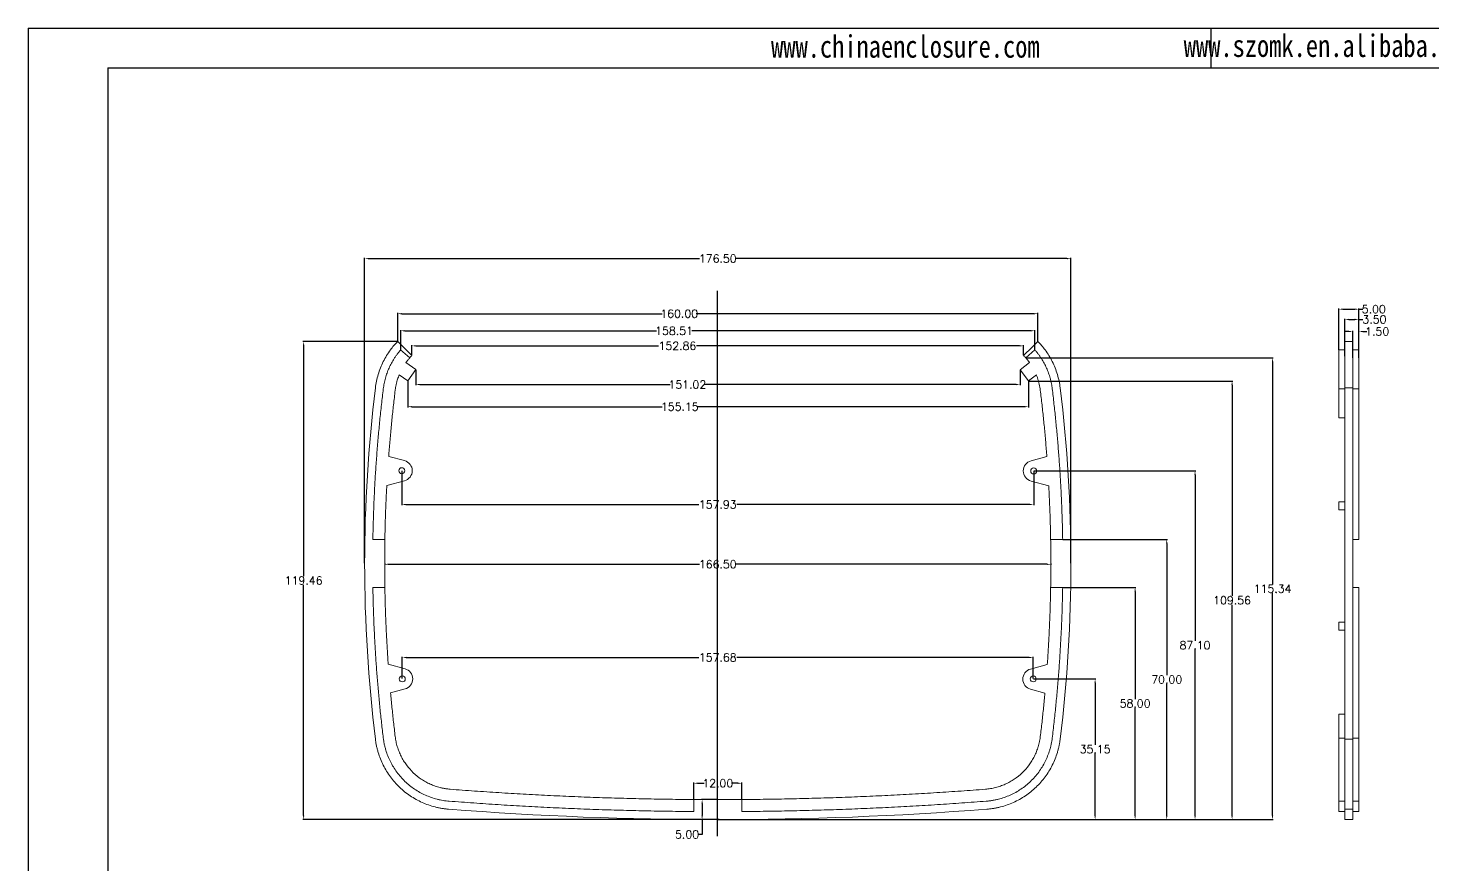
# Model space of a CAD drawing. Header units: inches. Extents: x 1813 to 4686, y 284 to 889.
# Drawn here: x 3725.3 to 4076.4, y 493.3 to 702.3 of the extents above; entities that cross this region are included whole.
import ezdxf

# ---------------------------------------------------------------- set-up
doc = ezdxf.new("R2010")
doc.units = ezdxf.units.IN
doc.header["$LTSCALE"] = 15
doc.linetypes.add('CENTERX2', pattern=[101.6, 63.5, -12.7, 12.7, -12.7])
doc.layers.add('文字', color=81, linetype='Continuous')
doc.styles.get("Standard").update_dxf_attribs({"font": 'txt', "bigfont": 'gbcbig.shx'})
doc.styles.add('宋体', font='', dxfattribs={"width": 0.8, "height": 3.5})
doc.styles.get('宋体').set_extended_font_data('SimSun')
doc.dimstyles.new('2.5', dxfattribs={"dimtxt": 2, "dimasz": 1, "dimexe": 0.18, "dimexo": 0.0625, "dimgap": 0.09, "dimtad": 0, "dimtih": 1, "dimtoh": 1, "dimzin": 0, "dimdsep": 46, "dimtxsty": 'Standard', "dimcen": 1, "dimadec": 0, "dimazin": 2, "dimtfac": 1, "dimtofl": 0, "dimtmove": 0, "dimatfit": 3, "dimfxl": 1, "dimtolj": 1, "dimtzin": 0, "dimarcsym": 0})

# ---------------------------------------------------------------- blocks, each defined once
blk = doc.blocks.new('*D332')
at = {"color": 0, "lineweight": -2}
for p, q in [((3809.41, 568.67), (3809.41, 644.92)), ((3810.41, 644.74), (3893.07, 644.74)), ((3984.91, 644.74), (3902.25, 644.74)), ((3985.91, 568.67), (3985.91, 644.92))]:
    blk.add_line(p, q, dxfattribs=at)
at = {"color": 0}
for points in [[(3810.41, 644.9), (3810.41, 644.57), (3809.41, 644.74)], [(3984.91, 644.9), (3984.91, 644.57), (3985.91, 644.74)]]:
    blk.add_solid(points, dxfattribs=at)
at = {"layer": 'Defpoints', "color": 0}
for p in [(3985.91, 644.74), (3809.41, 568.61), (3985.91, 568.61)]:
    blk.add_point(p, dxfattribs=at)
at = {"color": 0, "insert": (3897.66, 644.74), "char_height": 2, "attachment_point": 5}
blk.add_mtext('\\A1;176.50', dxfattribs=at)
blk = doc.blocks.new('*D333')
at = {"color": 0, "lineweight": -2}
for p, q in [((3822.19, 616.99), (3822.19, 613.1)), ((3973.2, 616.9), (3973.2, 613.1)), ((3823.19, 613.28), (3885.79, 613.28)), ((3972.2, 613.28), (3894.31, 613.28))]:
    blk.add_line(p, q, dxfattribs=at)
at = {"color": 0}
for points in [[(3823.19, 613.45), (3823.19, 613.12), (3822.19, 613.28)], [(3972.2, 613.45), (3972.2, 613.12), (3973.2, 613.28)]]:
    blk.add_solid(points, dxfattribs=at)
at = {"layer": 'Defpoints', "color": 0}
for p in [(3822.19, 617.05), (3973.2, 616.96), (3973.2, 613.28)]:
    blk.add_point(p, dxfattribs=at)
at = {"color": 0, "insert": (3890.05, 613.28), "char_height": 2, "attachment_point": 5}
blk.add_mtext('\\A1;151.02', dxfattribs=at)
blk = doc.blocks.new('*D334')
at = {"color": 0, "lineweight": -2}
for p, q in [((3821.23, 620.62), (3821.23, 623.13)), ((3822.23, 622.95), (3882.83, 622.95)), ((3973.09, 622.95), (3892.34, 622.95)), ((3974.09, 620.62), (3974.09, 623.13))]:
    blk.add_line(p, q, dxfattribs=at)
at = {"color": 0}
for points in [[(3822.23, 623.12), (3822.23, 622.78), (3821.23, 622.95)], [(3973.09, 623.12), (3973.09, 622.78), (3974.09, 622.95)]]:
    blk.add_solid(points, dxfattribs=at)
at = {"layer": 'Defpoints', "color": 0}
for p in [(3821.23, 622.95), (3821.23, 620.56), (3974.09, 620.56)]:
    blk.add_point(p, dxfattribs=at)
at = {"color": 0, "insert": (3887.58, 622.95), "char_height": 2, "attachment_point": 5}
blk.add_mtext('\\A1;152.86', dxfattribs=at)
blk = doc.blocks.new('*D335')
at = {"color": 0, "lineweight": -2}
for p, q in [((3818.41, 621.99), (3818.41, 626.9)), ((3819.41, 626.72), (3882.32, 626.72)), ((3975.91, 626.72), (3891.17, 626.72)), ((3976.91, 621.99), (3976.91, 626.9))]:
    blk.add_line(p, q, dxfattribs=at)
at = {"color": 0}
for points in [[(3819.41, 626.89), (3819.41, 626.55), (3818.41, 626.72)], [(3975.91, 626.89), (3975.91, 626.55), (3976.91, 626.72)]]:
    blk.add_solid(points, dxfattribs=at)
at = {"layer": 'Defpoints', "color": 0}
for p in [(3976.91, 626.72), (3818.41, 621.93), (3976.91, 621.93)]:
    blk.add_point(p, dxfattribs=at)
at = {"color": 0, "insert": (3886.74, 626.72), "char_height": 2, "attachment_point": 5}
blk.add_mtext('\\A1;158.51', dxfattribs=at)
blk = doc.blocks.new('*D336')
at = {"color": 0, "lineweight": -2}
for p, q in [((3817.66, 624.13), (3817.66, 631.16)), ((3818.66, 630.98), (3883.76, 630.98)), ((3976.66, 630.98), (3892.28, 630.98)), ((3977.66, 624.13), (3977.66, 631.16))]:
    blk.add_line(p, q, dxfattribs=at)
at = {"color": 0}
for points in [[(3818.66, 631.14), (3818.66, 630.81), (3817.66, 630.98)], [(3976.66, 631.14), (3976.66, 630.81), (3977.66, 630.98)]]:
    blk.add_solid(points, dxfattribs=at)
at = {"layer": 'Defpoints', "color": 0}
for p in [(3977.66, 630.98), (3817.66, 624.06), (3977.66, 624.06)]:
    blk.add_point(p, dxfattribs=at)
at = {"color": 0, "insert": (3888.02, 630.98), "char_height": 2, "attachment_point": 5}
blk.add_mtext('\\A1;160.00', dxfattribs=at)
blk = doc.blocks.new('*D337')
at = {"color": 0, "lineweight": -2}
for p, q in [((3820.17, 614.13), (3820.17, 607.57)), ((3975.32, 614.11), (3975.32, 607.57)), ((3821.17, 607.75), (3883.75, 607.75)), ((3974.32, 607.75), (3892.6, 607.75))]:
    blk.add_line(p, q, dxfattribs=at)
at = {"color": 0}
for points in [[(3821.17, 607.92), (3821.17, 607.59), (3820.17, 607.75)], [(3974.32, 607.92), (3974.32, 607.59), (3975.32, 607.75)]]:
    blk.add_solid(points, dxfattribs=at)
at = {"layer": 'Defpoints', "color": 0}
for p in [(3820.17, 614.19), (3975.32, 614.17), (3975.32, 607.75)]:
    blk.add_point(p, dxfattribs=at)
at = {"color": 0, "insert": (3888.17, 607.75), "char_height": 2, "attachment_point": 5}
blk.add_mtext('\\A1;155.15', dxfattribs=at)
blk = doc.blocks.new('*D338')
at = {"color": 0, "lineweight": -2}
for p, q in [((3818.69, 591.7), (3818.69, 583.14)), ((3976.63, 591.64), (3976.63, 583.14)), ((3819.69, 583.32), (3892.91, 583.32)), ((3975.63, 583.32), (3902.42, 583.32))]:
    blk.add_line(p, q, dxfattribs=at)
at = {"color": 0}
for points in [[(3819.69, 583.49), (3819.69, 583.16), (3818.69, 583.32)], [(3975.63, 583.49), (3975.63, 583.16), (3976.63, 583.32)]]:
    blk.add_solid(points, dxfattribs=at)
at = {"layer": 'Defpoints', "color": 0}
for p in [(3818.69, 591.76), (3976.63, 591.71), (3976.63, 583.32)]:
    blk.add_point(p, dxfattribs=at)
at = {"color": 0, "insert": (3897.66, 583.32), "char_height": 2, "attachment_point": 5}
blk.add_mtext('\\A1;157.93', dxfattribs=at)
blk = doc.blocks.new('*D339')
at = {"color": 0, "lineweight": -2}
for p, q in [((3814.41, 568.55), (3814.41, 568.21)), ((3815.41, 568.39), (3893.07, 568.39)), ((3979.91, 568.39), (3902.25, 568.39)), ((3980.91, 568.55), (3980.91, 568.21))]:
    blk.add_line(p, q, dxfattribs=at)
at = {"color": 0}
for points in [[(3815.41, 568.55), (3815.41, 568.22), (3814.41, 568.39)], [(3979.91, 568.55), (3979.91, 568.22), (3980.91, 568.39)]]:
    blk.add_solid(points, dxfattribs=at)
at = {"layer": 'Defpoints', "color": 0}
for p in [(3814.41, 568.61), (3980.91, 568.61), (3980.91, 568.39)]:
    blk.add_point(p, dxfattribs=at)
at = {"color": 0, "insert": (3897.66, 568.39), "char_height": 2, "attachment_point": 5}
blk.add_mtext('\\A1;166.50', dxfattribs=at)
blk = doc.blocks.new('*D340')
at = {"color": 0, "lineweight": -2}
for p, q in [((3891.66, 509.69), (3891.66, 513.87)), ((3892.66, 513.69), (3894.24, 513.69)), ((3902.66, 513.69), (3901.08, 513.69)), ((3903.66, 509.69), (3903.66, 513.87))]:
    blk.add_line(p, q, dxfattribs=at)
at = {"color": 0}
for points in [[(3892.66, 513.86), (3892.66, 513.53), (3891.66, 513.69)], [(3902.66, 513.86), (3902.66, 513.53), (3903.66, 513.69)]]:
    blk.add_solid(points, dxfattribs=at)
at = {"layer": 'Defpoints', "color": 0}
for p in [(3903.66, 513.69), (3891.66, 509.63), (3903.66, 509.63)]:
    blk.add_point(p, dxfattribs=at)
at = {"color": 0, "insert": (3897.66, 513.69), "char_height": 2, "attachment_point": 5}
blk.add_mtext('\\A1;12.00', dxfattribs=at)
blk = doc.blocks.new('*D341')
at = {"color": 0, "lineweight": -2}
for p, q in [((3818.82, 539.82), (3818.82, 545.3)), ((3819.82, 545.12), (3892.9, 545.12)), ((3975.5, 545.12), (3902.42, 545.12)), ((3976.5, 539.82), (3976.5, 545.3))]:
    blk.add_line(p, q, dxfattribs=at)
at = {"color": 0}
for points in [[(3819.82, 545.28), (3819.82, 544.95), (3818.82, 545.12)], [(3975.5, 545.28), (3975.5, 544.95), (3976.5, 545.12)]]:
    blk.add_solid(points, dxfattribs=at)
at = {"layer": 'Defpoints', "color": 0}
for p in [(3976.5, 545.12), (3818.82, 539.76), (3976.5, 539.76)]:
    blk.add_point(p, dxfattribs=at)
at = {"color": 0, "insert": (3897.66, 545.12), "char_height": 2, "attachment_point": 5}
blk.add_mtext('\\A1;157.68', dxfattribs=at)
blk = doc.blocks.new('*D342')
at = {"color": 0, "lineweight": -2}
for p, q in [((3897.6, 509.61), (3893.57, 509.61)), ((3893.75, 508.61), (3893.75, 505.61)), ((3897.6, 504.61), (3893.57, 504.61)), ((3893.75, 504.61), (3893.75, 500.91)), ((3893.75, 500.91), (3892.75, 500.91))]:
    blk.add_line(p, q, dxfattribs=at)
at = {"color": 0}
for points in [[(3893.58, 508.61), (3893.92, 508.61), (3893.75, 509.61)], [(3893.58, 505.61), (3893.92, 505.61), (3893.75, 504.61)]]:
    blk.add_solid(points, dxfattribs=at)
at = {"layer": 'Defpoints', "color": 0}
for p in [(3897.66, 509.61), (3893.75, 504.61), (3897.66, 504.61)]:
    blk.add_point(p, dxfattribs=at)
at = {"color": 0, "insert": (3889.99, 500.91), "char_height": 2, "attachment_point": 5}
blk.add_mtext('\\A1;5.00', dxfattribs=at)
blk = doc.blocks.new('*D343')
at = {"color": 0, "lineweight": -2}
for p, q in [((3976.56, 539.76), (3992.15, 539.76)), ((3991.97, 538.76), (3991.97, 523.27)), ((3991.97, 505.61), (3991.97, 521.09)), ((3897.72, 504.61), (3992.15, 504.61))]:
    blk.add_line(p, q, dxfattribs=at)
at = {"color": 0}
for points in [[(3991.8, 538.76), (3992.13, 538.76), (3991.97, 539.76)], [(3991.8, 505.61), (3992.13, 505.61), (3991.97, 504.61)]]:
    blk.add_solid(points, dxfattribs=at)
at = {"layer": 'Defpoints', "color": 0}
for p in [(3976.5, 539.76), (3991.97, 539.76), (3897.66, 504.61)]:
    blk.add_point(p, dxfattribs=at)
at = {"color": 0, "insert": (3991.97, 522.18), "char_height": 2, "attachment_point": 5}
blk.add_mtext('\\A1;35.15', dxfattribs=at)
blk = doc.blocks.new('*D344')
at = {"color": 0, "lineweight": -2}
for p, q in [((3983.92, 562.61), (4002.14, 562.61)), ((4001.96, 561.61), (4001.96, 534.7)), ((4001.96, 505.61), (4001.96, 532.52)), ((3897.79, 504.61), (4002.14, 504.61))]:
    blk.add_line(p, q, dxfattribs=at)
at = {"color": 0}
for points in [[(4001.79, 561.61), (4002.13, 561.61), (4001.96, 562.61)], [(4001.79, 505.61), (4002.13, 505.61), (4001.96, 504.61)]]:
    blk.add_solid(points, dxfattribs=at)
at = {"layer": 'Defpoints', "color": 0}
for p in [(3983.86, 562.61), (4001.96, 562.61), (3897.72, 504.61)]:
    blk.add_point(p, dxfattribs=at)
at = {"color": 0, "insert": (4001.96, 533.61), "char_height": 2, "attachment_point": 5}
blk.add_mtext('\\A1;58.00', dxfattribs=at)
blk = doc.blocks.new('*D345')
at = {"color": 0, "lineweight": -2}
for p, q in [((3983.92, 574.61), (4010.05, 574.61)), ((4009.87, 573.61), (4009.87, 540.7)), ((4009.87, 505.61), (4009.87, 538.52)), ((3897.85, 504.61), (4010.05, 504.61))]:
    blk.add_line(p, q, dxfattribs=at)
at = {"color": 0}
for points in [[(4009.7, 573.61), (4010.04, 573.61), (4009.87, 574.61)], [(4009.7, 505.61), (4010.04, 505.61), (4009.87, 504.61)]]:
    blk.add_solid(points, dxfattribs=at)
at = {"layer": 'Defpoints', "color": 0}
for p in [(3983.86, 574.61), (4009.87, 574.61), (3897.79, 504.61)]:
    blk.add_point(p, dxfattribs=at)
at = {"color": 0, "insert": (4009.87, 539.61), "char_height": 2, "attachment_point": 5}
blk.add_mtext('\\A1;70.00', dxfattribs=at)
blk = doc.blocks.new('*D346')
at = {"color": 0, "lineweight": -2}
for p, q in [((3976.69, 591.71), (4017.12, 591.71)), ((4016.94, 590.71), (4016.94, 549.25)), ((4016.94, 505.61), (4016.94, 547.07)), ((3897.91, 504.61), (4017.12, 504.61))]:
    blk.add_line(p, q, dxfattribs=at)
at = {"color": 0}
for points in [[(4016.78, 590.71), (4017.11, 590.71), (4016.94, 591.71)], [(4016.78, 505.61), (4017.11, 505.61), (4016.94, 504.61)]]:
    blk.add_solid(points, dxfattribs=at)
at = {"layer": 'Defpoints', "color": 0}
for p in [(3976.63, 591.71), (4016.94, 591.71), (3897.85, 504.61)]:
    blk.add_point(p, dxfattribs=at)
at = {"color": 0, "insert": (4016.94, 548.16), "char_height": 2, "attachment_point": 5}
blk.add_mtext('\\A1;87.10', dxfattribs=at)
blk = doc.blocks.new('*D347')
at = {"color": 0, "lineweight": -2}
for p, q in [((3975.38, 614.17), (4026.38, 614.17)), ((4026.2, 613.17), (4026.2, 560.48)), ((4026.2, 505.61), (4026.2, 558.3)), ((3897.97, 504.61), (4026.38, 504.61))]:
    blk.add_line(p, q, dxfattribs=at)
at = {"color": 0}
for points in [[(4026.03, 613.17), (4026.37, 613.17), (4026.2, 614.17)], [(4026.03, 505.61), (4026.37, 505.61), (4026.2, 504.61)]]:
    blk.add_solid(points, dxfattribs=at)
at = {"layer": 'Defpoints', "color": 0}
for p in [(3975.32, 614.17), (3897.91, 504.61), (4026.2, 504.61)]:
    blk.add_point(p, dxfattribs=at)
at = {"color": 0, "insert": (4026.2, 559.39), "char_height": 2, "attachment_point": 5}
blk.add_mtext('\\A1;109.56', dxfattribs=at)
blk = doc.blocks.new('*D348')
at = {"color": 0, "lineweight": -2}
for p, q in [((3974.72, 619.95), (4036.5, 619.95)), ((4036.32, 618.95), (4036.32, 563.37)), ((4036.32, 505.61), (4036.32, 561.19)), ((3898.04, 504.61), (4036.5, 504.61))]:
    blk.add_line(p, q, dxfattribs=at)
at = {"color": 0}
for points in [[(4036.15, 618.95), (4036.49, 618.95), (4036.32, 619.95)], [(4036.15, 505.61), (4036.49, 505.61), (4036.32, 504.61)]]:
    blk.add_solid(points, dxfattribs=at)
at = {"layer": 'Defpoints', "color": 0}
for p in [(3974.66, 619.95), (3897.97, 504.61), (4036.32, 504.61)]:
    blk.add_point(p, dxfattribs=at)
at = {"color": 0, "insert": (4036.32, 562.28), "char_height": 2, "attachment_point": 5}
blk.add_mtext('\\A1;115.34', dxfattribs=at)
blk = doc.blocks.new('*D349')
at = {"color": 0, "lineweight": -2}
for p, q in [((3817.6, 624.06), (3793.98, 624.06)), ((3794.16, 623.06), (3794.16, 565.43)), ((3794.16, 505.61), (3794.16, 563.25)), ((3897.97, 504.61), (3793.98, 504.61))]:
    blk.add_line(p, q, dxfattribs=at)
at = {"color": 0}
for points in [[(3793.99, 623.06), (3794.32, 623.06), (3794.16, 624.06)], [(3793.99, 505.61), (3794.32, 505.61), (3794.16, 504.61)]]:
    blk.add_solid(points, dxfattribs=at)
at = {"layer": 'Defpoints', "color": 0}
for p in [(3794.16, 624.06), (3817.66, 624.06), (3898.04, 504.61)]:
    blk.add_point(p, dxfattribs=at)
at = {"color": 0, "insert": (3794.16, 564.34), "char_height": 2, "attachment_point": 5}
blk.add_mtext('\\A1;119.46', dxfattribs=at)
blk = doc.blocks.new('*D350')
at = {"color": 0, "lineweight": -2}
for p, q in [((4052.87, 621.99), (4052.87, 632.29)), ((4053.87, 632.11), (4056.87, 632.11)), ((4057.87, 621.99), (4057.87, 632.29)), ((4057.87, 632.11), (4058.87, 632.11))]:
    blk.add_line(p, q, dxfattribs=at)
at = {"color": 0}
for points in [[(4053.87, 632.28), (4053.87, 631.94), (4052.87, 632.11)], [(4056.87, 632.28), (4056.87, 631.94), (4057.87, 632.11)]]:
    blk.add_solid(points, dxfattribs=at)
at = {"layer": 'Defpoints', "color": 0}
for p in [(4057.87, 632.11), (4052.87, 621.93), (4057.87, 621.93)]:
    blk.add_point(p, dxfattribs=at)
at = {"color": 0, "insert": (4061.62, 632.11), "char_height": 2, "attachment_point": 5}
blk.add_mtext('\\A1;5.00', dxfattribs=at)
blk = doc.blocks.new('*D351')
at = {"color": 0, "lineweight": -2}
for p, q in [((4055.37, 626.54), (4054.37, 626.54)), ((4056.37, 619.94), (4056.37, 626.72)), ((4057.87, 619.94), (4057.87, 626.72)), ((4058.87, 626.54), (4059.87, 626.54))]:
    blk.add_line(p, q, dxfattribs=at)
at = {"color": 0}
for points in [[(4055.37, 626.71), (4055.37, 626.37), (4056.37, 626.54)], [(4058.87, 626.71), (4058.87, 626.37), (4057.87, 626.54)]]:
    blk.add_solid(points, dxfattribs=at)
at = {"layer": 'Defpoints', "color": 0}
for p in [(4057.87, 626.54), (4056.37, 619.88), (4057.87, 619.88)]:
    blk.add_point(p, dxfattribs=at)
at = {"color": 0, "insert": (4062.46, 626.54), "char_height": 2, "attachment_point": 5}
blk.add_mtext('\\A1;1.50', dxfattribs=at)
blk = doc.blocks.new('*D352')
at = {"color": 0, "lineweight": -2}
for p, q in [((4054.37, 620.4), (4054.37, 629.73)), ((4055.37, 629.55), (4056.87, 629.55)), ((4057.87, 620.4), (4057.87, 629.73)), ((4057.87, 629.55), (4058.87, 629.55))]:
    blk.add_line(p, q, dxfattribs=at)
at = {"color": 0}
for points in [[(4055.37, 629.72), (4055.37, 629.39), (4054.37, 629.55)], [(4056.87, 629.72), (4056.87, 629.39), (4057.87, 629.55)]]:
    blk.add_solid(points, dxfattribs=at)
at = {"layer": 'Defpoints', "color": 0}
for p in [(4057.87, 629.55), (4054.37, 620.34), (4057.87, 620.34)]:
    blk.add_point(p, dxfattribs=at)
at = {"color": 0, "insert": (4061.79, 629.55), "char_height": 2, "attachment_point": 5}
blk.add_mtext('\\A1;3.50', dxfattribs=at)

msp = doc.modelspace()

# ---------------------------------------------------------------- linework, layer by layer
for p, q in [((3725.294, 702.319), (4316.519, 702.319)), ((3725.294, 702.319), (3725.294, 284.282)), ((4020.906, 702.319), (4020.906, 692.366)), ((3745.201, 692.366), (4306.566, 692.366)), ((3745.201, 692.366), (3745.201, 294.235))]:
    msp.add_line(p, q)
at = {"color": 1, "linetype": 'CENTERX2'}
msp.add_line((3897.598, 500.444), (3897.598, 636.683), dxfattribs=at)
at = {"color": 7, "linetype": 'Continuous', "lineweight": 15}
for p, q in [((3819.088, 622.663), (3817.66, 624.064)), ((3820.662, 619.952), (3818.408, 621.93)), ((3821.229, 620.562), (3819.088, 622.663)), ((3976.233, 622.663), (3974.092, 620.562)), ((3976.913, 621.93), (3974.659, 619.951)), ((3977.66, 624.064), (3976.233, 622.663)), ((4052.866, 621.93), (4054.366, 621.93)), ((4054.366, 624.064), (4056.366, 624.064)), ((4057.866, 621.93), (4056.366, 621.93)), ((3822.185, 617.051), (3819.731, 618.776)), ((3975.591, 618.774), (3973.203, 616.959)), ((3818.034, 615.69), (3820.173, 614.188)), ((3820.173, 614.188), (3822.185, 617.051)), ((3973.203, 616.959), (3975.321, 614.173)), ((3975.321, 614.173), (3977.294, 615.672)), ((4052.866, 612.234), (4054.366, 612.234)), ((4052.866, 612.089), (4052.866, 611.871)), ((4056.366, 612.476), (4054.366, 612.476)), ((4057.866, 612.234), (4056.366, 612.234)), ((4057.866, 612.089), (4057.866, 611.871)), ((4052.866, 604.951), (4054.366, 604.951)), ((3819.37, 594.278), (3815.417, 595.337)), ((3979.908, 595.283), (3975.955, 594.223)), ((3814.943, 588.057), (3819.37, 589.243)), ((3975.955, 589.188), (3980.381, 588.002)), ((4054.366, 583.951), (4052.866, 583.951)), ((4052.866, 581.951), (4054.366, 581.951)), ((3814.461, 574.609), (3811.461, 574.609)), ((3983.86, 574.609), (3980.86, 574.609)), ((4056.366, 574.609), (4057.866, 574.609)), ((3811.461, 562.609), (3814.461, 562.609)), ((3980.86, 562.609), (3983.86, 562.609)), ((4056.366, 562.609), (4057.866, 562.609)), ((4054.366, 553.951), (4052.866, 553.951)), ((4052.866, 551.951), (4054.366, 551.951)), ((3819.494, 542.278), (3815.306, 543.4)), ((3980.012, 543.346), (3975.823, 542.223)), ((3815.883, 536.275), (3819.494, 537.243)), ((3975.823, 537.188), (3979.433, 536.221)), ((4054.366, 530.951), (4052.866, 530.951)), ((4052.866, 524.984), (4054.366, 524.984)), ((4056.366, 524.742), (4054.366, 524.742)), ((4057.866, 524.984), (4056.366, 524.984)), ((4057.866, 525.346), (4057.866, 525.129)), ((3891.66, 509.63), (3891.66, 506.63)), ((3903.66, 506.63), (3903.66, 509.63)), ((4052.866, 509.215), (4054.366, 509.215)), ((4057.866, 509.215), (4056.366, 509.215)), ((4052.866, 506.609), (4054.366, 506.609)), ((4056.366, 507.221), (4054.366, 507.221)), ((4056.366, 506.63), (4057.866, 506.63)), ((4054.366, 504.609), (4056.366, 504.609))]:
    msp.add_line(p, q, dxfattribs=at)
for centre in [(3818.695, 591.761), (3976.63, 591.706), (3818.819, 539.761), (3976.502, 539.761)]:
    msp.add_circle(centre, 0.75, dxfattribs=at)
for centre, start, end in [((3818.695, 591.761), 285, 75), ((3976.63, 591.706), 105, 255), ((3818.819, 539.761), 285, 75), ((3976.498, 539.706), 105, 255)]:
    msp.add_arc(centre, 2.606, start, end, dxfattribs=at)
for points, knots in [([(3817.66, 624.064), (3817.006, 623.397), (3816.4, 622.687), (3815.844, 621.933), (3815.164, 621.011), (3814.567, 620.037), (3814.053, 619.012), (3813.54, 617.988), (3813.118, 616.927), (3812.787, 615.829), (3812.457, 614.732), (3812.222, 613.614), (3812.083, 612.476)], [0.52284484, 0.52284484, 0.52284484, 0.52284484, 0.625, 0.625, 0.625, 0.75, 0.75, 0.75, 0.875, 0.875, 0.875, 1, 1, 1, 1]), ([(3818.408, 621.93), (3818.323, 621.833), (3818.155, 621.639), (3817.911, 621.341), (3817.673, 621.039), (3817.441, 620.731), (3817.216, 620.419), (3816.998, 620.101), (3816.61, 619.511), (3816.087, 618.626), (3815.491, 617.416), (3814.986, 616.165), (3814.645, 615.094), (3814.421, 614.224), (3814.277, 613.566), (3814.157, 612.903), (3814.098, 612.457), (3814.068, 612.234)], [0, 0, 0, 0, 0.035751, 0.0714667, 0.1071636, 0.142858, 0.1785663, 0.2143049, 0.2500901, 0.3749889, 0.5001073, 0.6249516, 0.7500616, 0.8125319, 0.8749531, 0.9374132, 1, 1, 1, 1]), ([(3981.252, 612.234), (3981.236, 612.362), (3981.203, 612.617), (3981.144, 612.997), (3981.077, 613.376), (3981.002, 613.754), (3980.919, 614.129), (3980.828, 614.504), (3980.646, 615.186), (3980.335, 616.165), (3979.83, 617.416), (3979.233, 618.626), (3978.661, 619.595), (3978.162, 620.342), (3977.766, 620.888), (3977.352, 621.419), (3977.06, 621.76), (3976.913, 621.93)], [0, 0, 0, 0, 0.0357661, 0.0714875, 0.1071804, 0.1428612, 0.1785464, 0.2142523, 0.2499953, 0.3750302, 0.4999564, 0.6249495, 0.750076, 0.8126288, 0.8750754, 0.9375032, 1, 1, 1, 1]), ([(3983.238, 612.476), (3983.099, 613.614), (3982.864, 614.731), (3982.534, 615.829), (3982.203, 616.926), (3981.781, 617.987), (3981.268, 619.012), (3980.755, 620.037), (3980.158, 621.01), (3979.477, 621.933), (3978.921, 622.686), (3978.315, 623.397), (3977.66, 624.064)], [0, 0, 0, 0, 0.125, 0.125, 0.125, 0.25, 0.25, 0.25, 0.375, 0.375, 0.375, 0.47716635, 0.47716635, 0.47716635, 0.47716635]), ([(4052.866, 621.93), (4052.866, 621.812), (4052.866, 621.693), (4052.866, 621.195), (4052.866, 620.804), (4052.866, 619.999), (4052.866, 619.587), (4052.866, 618.741), (4052.866, 618.306), (4052.866, 616.977), (4052.866, 616.06), (4052.866, 614.172), (4052.866, 613.211), (4052.866, 612.234)], [0.08496297, 0.08496297, 0.08496297, 0.08496297, 0.125, 0.125, 0.25, 0.25, 0.375, 0.375, 0.5, 0.5, 0.75, 0.75, 1, 1, 1, 1]), ([(4054.366, 624.064), (4054.366, 623.397), (4054.366, 622.687), (4054.366, 621.933), (4054.366, 621.011), (4054.366, 620.037), (4054.366, 619.012), (4054.366, 617.988), (4054.366, 616.927), (4054.366, 615.829), (4054.366, 614.732), (4054.366, 613.614), (4054.366, 612.476)], [0.52284544, 0.52284544, 0.52284544, 0.52284544, 0.625, 0.625, 0.625, 0.75, 0.75, 0.75, 0.875, 0.875, 0.875, 1, 1, 1, 1]), ([(4056.366, 624.064), (4056.366, 623.397), (4056.366, 622.687), (4056.366, 621.933), (4056.366, 621.011), (4056.366, 620.037), (4056.366, 619.012), (4056.366, 617.988), (4056.366, 616.927), (4056.366, 615.829), (4056.366, 614.732), (4056.366, 613.614), (4056.366, 612.476)], [0.52284484, 0.52284484, 0.52284484, 0.52284484, 0.625, 0.625, 0.625, 0.75, 0.75, 0.75, 0.875, 0.875, 0.875, 1, 1, 1, 1]), ([(4057.866, 621.93), (4057.866, 621.833), (4057.866, 621.639), (4057.866, 621.341), (4057.866, 621.039), (4057.866, 620.731), (4057.866, 620.419), (4057.866, 620.101), (4057.866, 619.511), (4057.866, 618.626), (4057.866, 617.416), (4057.866, 616.165), (4057.866, 615.094), (4057.866, 614.224), (4057.866, 613.566), (4057.866, 612.903), (4057.866, 612.457), (4057.866, 612.234)], [0, 0, 0, 0, 0.035751, 0.0714667, 0.1071636, 0.142858, 0.1785663, 0.2143049, 0.2500901, 0.3749889, 0.5001073, 0.6249516, 0.7500616, 0.8125319, 0.8749531, 0.9374132, 1, 1, 1, 1]), ([(3819.731, 618.776), (3819.804, 618.877), (3819.951, 619.08), (3820.18, 619.376), (3820.417, 619.668), (3820.58, 619.857), (3820.662, 619.952)], [0, 0, 0, 0, 0.24989202, 0.4997516, 0.74973544, 1, 1, 1, 1]), ([(3820.662, 619.952), (3820.755, 620.055), (3820.939, 620.263), (3821.132, 620.462), (3821.229, 620.562)], [0, 0, 0, 0, 0.4997778, 1, 1, 1, 1]), ([(3974.092, 620.562), (3974.189, 620.462), (3974.382, 620.263), (3974.566, 620.055), (3974.659, 619.951)], [0, 0, 0, 0, 0.5002, 1, 1, 1, 1]), ([(3974.659, 619.951), (3974.741, 619.857), (3974.904, 619.667), (3975.141, 619.375), (3975.371, 619.079), (3975.518, 618.876), (3975.592, 618.774)], [0, 0, 0, 0, 0.2502056, 0.5001694, 0.7500485, 1, 1, 1, 1]), ([(3817.046, 611.871), (3817.062, 611.996), (3817.095, 612.244), (3817.154, 612.615), (3817.223, 612.983), (3817.3, 613.35), (3817.387, 613.714), (3817.5, 614.139), (3817.645, 614.623), (3817.827, 615.162), (3817.965, 615.514), (3818.034, 615.69)], [0, 0, 0, 0, 0.0950217, 0.1898686, 0.2845999, 0.3792752, 0.4739541, 0.5686961, 0.7128073, 0.8565065, 1, 1, 1, 1]), ([(3977.294, 615.672), (3977.336, 615.567), (3977.419, 615.358), (3977.534, 615.039), (3977.643, 614.718), (3977.745, 614.394), (3977.878, 613.938), (3978.026, 613.345), (3978.173, 612.612), (3978.241, 612.118), (3978.274, 611.871)], [0, 0, 0, 0, 0.08595409, 0.17195783, 0.2580553, 0.34429049, 0.43070713, 0.62036792, 0.80997455, 1, 1, 1, 1]), ([(3814.068, 612.234), (3813.989, 611.574), (3813.83, 610.255), (3813.606, 608.274), (3813.392, 606.294), (3813.189, 604.314), (3812.997, 602.333), (3812.816, 600.353), (3812.646, 598.373), (3812.487, 596.392), (3812.339, 594.412), (3812.201, 592.432), (3812.075, 590.451), (3811.96, 588.471), (3811.855, 586.491), (3811.762, 584.511), (3811.679, 582.53), (3811.608, 580.55), (3811.547, 578.57), (3811.497, 576.589), (3811.473, 575.269), (3811.461, 574.609)], [0, 0, 0, 0, 0.0528526, 0.1056717, 0.1584588, 0.2112155, 0.2639434, 0.3166441, 0.3693192, 0.4219702, 0.4745987, 0.5272064, 0.5797948, 0.6323655, 0.6849202, 0.7374603, 0.7899876, 0.8425036, 0.89501, 0.9475082, 1, 1, 1, 1]), ([(3815.417, 595.337), (3815.464, 595.95), (3815.558, 597.175), (3815.711, 599.012), (3815.873, 600.849), (3816.044, 602.686), (3816.226, 604.523), (3816.416, 606.361), (3816.616, 608.198), (3816.825, 610.035), (3816.973, 611.259), (3817.046, 611.871)], [0, 0, 0, 0, 0.1109003, 0.2218465, 0.3328415, 0.4438882, 0.5549896, 0.6661485, 0.777368, 0.8886508, 1, 1, 1, 1]), ([(3978.274, 611.871), (3978.348, 611.257), (3978.496, 610.029), (3978.706, 608.185), (3978.907, 606.342), (3979.098, 604.499), (3979.279, 602.656), (3979.451, 600.813), (3979.614, 598.969), (3979.767, 597.126), (3979.861, 595.897), (3979.908, 595.283)], [0, 0, 0, 0, 0.1113498, 0.2226331, 0.3338528, 0.4450119, 0.5561132, 0.6671597, 0.7781544, 0.8891002, 1, 1, 1, 1]), ([(3983.86, 574.609), (3983.849, 575.236), (3983.826, 576.49), (3983.779, 578.372), (3983.723, 580.253), (3983.657, 582.134), (3983.581, 584.015), (3983.495, 585.897), (3983.399, 587.778), (3983.293, 589.659), (3983.178, 591.541), (3983.052, 593.422), (3982.917, 595.303), (3982.772, 597.184), (3982.617, 599.066), (3982.452, 600.947), (3982.277, 602.828), (3982.092, 604.71), (3981.897, 606.591), (3981.693, 608.472), (3981.479, 610.354), (3981.328, 611.607), (3981.252, 612.234)], [0, 0, 0, 0, 0.0498671, 0.0997399, 0.1496198, 0.1995083, 0.2494067, 0.2993163, 0.3492386, 0.3991749, 0.4491265, 0.4990949, 0.5490814, 0.5990874, 0.6491143, 0.6991633, 0.7492359, 0.7993335, 0.8494573, 0.8996087, 0.9497892, 1, 1, 1, 1]), ([(4057.866, 612.234), (4057.866, 611.574), (4057.866, 610.255), (4057.866, 608.274), (4057.866, 606.294), (4057.866, 604.314), (4057.866, 602.333), (4057.866, 600.353), (4057.866, 598.373), (4057.866, 596.392), (4057.866, 594.412), (4057.866, 592.432), (4057.866, 590.451), (4057.866, 588.471), (4057.866, 586.491), (4057.866, 584.511), (4057.866, 582.53), (4057.866, 580.55), (4057.866, 578.57), (4057.866, 576.589), (4057.866, 575.269), (4057.866, 574.609)], [0, 0, 0, 0, 0.0528526, 0.1056717, 0.1584588, 0.2112155, 0.2639434, 0.3166441, 0.3693192, 0.4219702, 0.4745987, 0.5272064, 0.5797948, 0.6323655, 0.6849202, 0.7374603, 0.7899876, 0.8425036, 0.89501, 0.9475082, 1, 1, 1, 1]), ([(3814.461, 574.609), (3814.473, 575.249), (3814.497, 576.53), (3814.545, 578.451), (3814.604, 580.372), (3814.673, 582.294), (3814.752, 584.215), (3814.841, 586.136), (3814.909, 587.417), (3814.943, 588.057)], [0, 0, 0, 0, 0.1427846, 0.2855864, 0.4284096, 0.5712584, 0.714137, 0.8570494, 1, 1, 1, 1]), ([(3980.381, 588.002), (3980.414, 587.365), (3980.482, 586.089), (3980.571, 584.176), (3980.65, 582.263), (3980.718, 580.349), (3980.776, 578.436), (3980.824, 576.522), (3980.848, 575.247), (3980.86, 574.609)], [0, 0, 0, 0, 0.14295, 0.2858621, 0.4287405, 0.5715894, 0.7144128, 0.857215, 1, 1, 1, 1]), ([(3814.461, 574.609), (3814.452, 574.037), (3814.434, 572.895), (3814.418, 571.18), (3814.41, 569.466), (3814.41, 567.752), (3814.418, 566.037), (3814.434, 564.323), (3814.452, 563.18), (3814.461, 562.609)], [0, 0, 0, 0, 0.14286548, 0.28572262, 0.42857476, 0.57142524, 0.71427738, 0.85713452, 1, 1, 1, 1]), ([(3980.86, 562.609), (3980.869, 563.18), (3980.887, 564.323), (3980.903, 566.037), (3980.911, 567.752), (3980.911, 569.466), (3980.903, 571.18), (3980.887, 572.895), (3980.869, 574.037), (3980.86, 574.609)], [0, 0, 0, 0, 0.1428655, 0.2857226, 0.4285748, 0.5714252, 0.7142774, 0.8571345, 1, 1, 1, 1]), ([(3811.461, 562.609), (3811.472, 561.982), (3811.495, 560.728), (3811.542, 558.846), (3811.598, 556.965), (3811.664, 555.084), (3811.74, 553.202), (3811.826, 551.321), (3811.922, 549.44), (3812.028, 547.558), (3812.143, 545.677), (3812.269, 543.796), (3812.404, 541.915), (3812.549, 540.033), (3812.704, 538.152), (3812.869, 536.271), (3813.044, 534.389), (3813.229, 532.508), (3813.424, 530.627), (3813.628, 528.746), (3813.842, 526.864), (3813.993, 525.611), (3814.068, 524.984)], [0, 0, 0, 0, 0.0498671, 0.0997399, 0.1496198, 0.1995083, 0.2494067, 0.2993163, 0.3492386, 0.3991749, 0.4491265, 0.4990949, 0.5490814, 0.5990874, 0.6491143, 0.6991633, 0.7492359, 0.7993335, 0.8494573, 0.8996087, 0.9497892, 1, 1, 1, 1]), ([(3815.306, 543.4), (3815.261, 544.041), (3815.172, 545.321), (3815.052, 547.242), (3814.941, 549.163), (3814.841, 551.084), (3814.752, 553.004), (3814.673, 554.925), (3814.604, 556.846), (3814.545, 558.767), (3814.497, 560.688), (3814.473, 561.969), (3814.461, 562.609)], [0, 0, 0, 0, 0.1001242, 0.2002131, 0.3002695, 0.4002964, 0.5002966, 0.600273, 0.7002287, 0.8001665, 0.9000893, 1, 1, 1, 1]), ([(3980.86, 562.609), (3980.848, 561.967), (3980.824, 560.682), (3980.775, 558.756), (3980.717, 556.83), (3980.648, 554.903), (3980.568, 552.977), (3980.478, 551.051), (3980.377, 549.124), (3980.266, 547.198), (3980.146, 545.272), (3980.056, 543.988), (3980.012, 543.346)], [0, 0, 0, 0, 0.0999103, 0.1998328, 0.2997703, 0.3997257, 0.4997021, 0.5997023, 0.6997292, 0.7997859, 0.8998752, 1, 1, 1, 1]), ([(3981.252, 524.984), (3981.332, 525.644), (3981.491, 526.963), (3981.715, 528.944), (3981.929, 530.924), (3982.132, 532.904), (3982.324, 534.884), (3982.505, 536.865), (3982.675, 538.845), (3982.834, 540.825), (3982.982, 542.806), (3983.12, 544.786), (3983.246, 546.766), (3983.361, 548.747), (3983.466, 550.727), (3983.559, 552.707), (3983.642, 554.688), (3983.713, 556.668), (3983.774, 558.648), (3983.824, 560.628), (3983.848, 561.949), (3983.86, 562.609)], [0, 0, 0, 0, 0.0528526, 0.1056717, 0.1584588, 0.2112155, 0.2639434, 0.3166441, 0.3693192, 0.4219702, 0.4745987, 0.5272064, 0.5797948, 0.6323655, 0.6849202, 0.7374603, 0.7899876, 0.8425036, 0.89501, 0.9475082, 1, 1, 1, 1]), ([(4057.866, 562.609), (4057.866, 561.982), (4057.866, 560.728), (4057.866, 558.846), (4057.866, 556.965), (4057.866, 555.084), (4057.866, 553.202), (4057.866, 551.321), (4057.866, 549.44), (4057.866, 547.558), (4057.866, 545.677), (4057.866, 543.796), (4057.866, 541.915), (4057.866, 540.033), (4057.866, 538.152), (4057.866, 536.271), (4057.866, 534.389), (4057.866, 532.508), (4057.866, 530.627), (4057.866, 528.746), (4057.866, 526.864), (4057.866, 525.611), (4057.866, 524.984)], [0, 0, 0, 0, 0.0498671, 0.0997399, 0.1496198, 0.1995083, 0.2494067, 0.2993163, 0.3492386, 0.3991749, 0.4491265, 0.4990949, 0.5490814, 0.5990874, 0.6491143, 0.6991633, 0.7492359, 0.7993335, 0.8494573, 0.8996087, 0.9497892, 1, 1, 1, 1]), ([(3817.046, 525.346), (3816.973, 525.954), (3816.827, 527.167), (3816.62, 528.989), (3816.421, 530.81), (3816.232, 532.632), (3816.052, 534.453), (3815.939, 535.668), (3815.883, 536.275)], [0, 0, 0, 0, 0.1668988, 0.3336991, 0.500405, 0.667021, 0.8335512, 1, 1, 1, 1]), ([(3979.433, 536.221), (3979.377, 535.617), (3979.265, 534.408), (3979.085, 532.596), (3978.897, 530.783), (3978.699, 528.971), (3978.493, 527.158), (3978.347, 525.951), (3978.274, 525.346)], [0, 0, 0, 0, 0.1664497, 0.3329805, 0.4995967, 0.6663025, 0.8331022, 1, 1, 1, 1]), ([(3830.388, 507.221), (3830.245, 507.233), (3829.96, 507.257), (3829.534, 507.304), (3829.11, 507.36), (3828.687, 507.425), (3828.265, 507.499), (3827.845, 507.582), (3827.426, 507.674), (3826.594, 507.876), (3825.363, 508.246), (3823.769, 508.878), (3822.232, 509.644), (3820.28, 510.839), (3818.042, 512.638), (3816.146, 514.794), (3814.866, 516.691), (3814.033, 518.192), (3813.33, 519.759), (3812.858, 521.111), (3812.551, 522.213), (3812.358, 523.049), (3812.197, 523.891), (3812.121, 524.458), (3812.083, 524.742)], [0, 0, 0, 0, 0.0156489, 0.0312756, 0.04688728, 0.06249111, 0.0780943, 0.09370403, 0.1093275, 0.12497188, 0.1873581, 0.24972275, 0.31234127, 0.37493809, 0.49976706, 0.62481512, 0.68732296, 0.74981001, 0.81237502, 0.87491946, 0.90622222, 0.9374648, 0.96870484, 1, 1, 1, 1]), ([(3814.068, 524.984), (3814.087, 524.838), (3814.125, 524.546), (3814.195, 524.11), (3814.275, 523.677), (3814.365, 523.246), (3814.466, 522.817), (3814.578, 522.39), (3814.802, 521.613), (3815.19, 520.501), (3815.822, 519.092), (3816.572, 517.741), (3817.722, 516.033), (3819.429, 514.093), (3821.441, 512.474), (3823.197, 511.399), (3824.579, 510.709), (3826.015, 510.139), (3827.249, 509.769), (3828.251, 509.536), (3829.01, 509.395), (3829.774, 509.284), (3830.286, 509.238), (3830.543, 509.215)], [0, 0, 0, 0, 0.0178869, 0.0357487, 0.0535962, 0.0714402, 0.0892913, 0.1071604, 0.1250582, 0.1875463, 0.250079, 0.3125671, 0.3750998, 0.5000053, 0.6249109, 0.687399, 0.7499317, 0.8124198, 0.8749525, 0.9062349, 0.9374651, 0.968701, 1, 1, 1, 1]), ([(3830.775, 512.206), (3830.653, 512.216), (3830.408, 512.237), (3830.043, 512.279), (3829.679, 512.33), (3829.317, 512.39), (3828.956, 512.458), (3828.597, 512.536), (3827.941, 512.694), (3827.001, 512.976), (3825.804, 513.452), (3824.652, 514.027), (3823.188, 514.923), (3821.511, 516.273), (3820.089, 517.891), (3819.13, 519.315), (3818.505, 520.441), (3817.979, 521.615), (3817.627, 522.627), (3817.397, 523.452), (3817.252, 524.078), (3817.132, 524.709), (3817.075, 525.134), (3817.046, 525.346)], [0, 0, 0, 0, 0.0178988, 0.0357697, 0.0536233, 0.0714704, 0.0893219, 0.1071884, 0.1250808, 0.1876453, 0.2501841, 0.3126929, 0.3751765, 0.5002226, 0.6250535, 0.6876739, 0.7502716, 0.8126618, 0.8750286, 0.906305, 0.9375207, 0.9687332, 1, 1, 1, 1]), ([(3978.274, 525.346), (3978.259, 525.225), (3978.227, 524.981), (3978.169, 524.618), (3978.103, 524.257), (3978.027, 523.898), (3977.943, 523.54), (3977.85, 523.184), (3977.663, 522.537), (3977.34, 521.609), (3976.812, 520.434), (3976.187, 519.309), (3975.228, 517.886), (3973.806, 516.269), (3972.127, 514.919), (3970.663, 514.024), (3969.51, 513.449), (3968.315, 512.975), (3967.288, 512.667), (3966.454, 512.473), (3965.822, 512.356), (3965.186, 512.264), (3964.759, 512.225), (3964.546, 512.206)], [0, 0, 0, 0, 0.0178988, 0.0357696, 0.0536233, 0.0714704, 0.0893219, 0.1071884, 0.1250808, 0.1876453, 0.2501841, 0.3126929, 0.3751766, 0.5002227, 0.6250535, 0.687674, 0.7502716, 0.8126618, 0.8750287, 0.9063047, 0.9375203, 0.9687329, 1, 1, 1, 1]), ([(3964.778, 509.215), (3964.925, 509.227), (3965.218, 509.252), (3965.656, 509.303), (3966.093, 509.364), (3966.527, 509.435), (3966.96, 509.518), (3967.392, 509.611), (3968.178, 509.8), (3969.306, 510.139), (3970.741, 510.709), (3972.124, 511.399), (3973.88, 512.474), (3975.892, 514.093), (3977.598, 516.033), (3978.749, 517.74), (3979.499, 519.091), (3980.131, 520.501), (3980.555, 521.717), (3980.831, 522.708), (3981.005, 523.46), (3981.15, 524.218), (3981.218, 524.728), (3981.252, 524.984)], [0, 0, 0, 0, 0.0178869, 0.0357487, 0.0535962, 0.0714402, 0.0892913, 0.1071604, 0.1250582, 0.1875463, 0.250079, 0.3125671, 0.3750998, 0.5000053, 0.6249109, 0.687399, 0.7499317, 0.8124198, 0.8749525, 0.9062349, 0.9374651, 0.968701, 1, 1, 1, 1]), ([(3983.238, 524.742), (3983.22, 524.6), (3983.183, 524.316), (3983.117, 523.892), (3983.043, 523.471), (3982.959, 523.051), (3982.867, 522.633), (3982.766, 522.217), (3982.655, 521.803), (3982.417, 520.98), (3981.994, 519.766), (3981.293, 518.201), (3980.46, 516.7), (3979.181, 514.802), (3977.285, 512.645), (3975.049, 510.844), (3973.097, 509.649), (3971.561, 508.882), (3969.965, 508.248), (3968.594, 507.836), (3967.48, 507.578), (3966.636, 507.421), (3965.788, 507.298), (3965.218, 507.247), (3964.933, 507.221)], [0, 0, 0, 0, 0.0156489, 0.0312756, 0.0468873, 0.0624911, 0.0780943, 0.093704, 0.1093275, 0.1249719, 0.1873581, 0.2497227, 0.3123413, 0.3749381, 0.4997671, 0.6248151, 0.687323, 0.74981, 0.812375, 0.8749195, 0.9062222, 0.9374648, 0.9687048, 1, 1, 1, 1]), ([(4052.866, 524.984), (4052.866, 523.96), (4052.866, 522.953), (4052.866, 520.979), (4052.866, 520.023), (4052.866, 518.179), (4052.866, 517.302), (4052.866, 515.643), (4052.866, 514.87), (4052.866, 513.445), (4052.866, 512.799), (4052.866, 511.649), (4052.866, 511.15), (4052.866, 510.308), (4052.866, 509.97), (4052.866, 509.462), (4052.866, 509.295), (4052.866, 509.215)], [0, 0, 0, 0, 0.125, 0.125, 0.25, 0.25, 0.375, 0.375, 0.5, 0.5, 0.625, 0.625, 0.75, 0.75, 0.875, 0.875, 1, 1, 1, 1]), ([(4054.366, 524.742), (4054.366, 523.604), (4054.366, 522.486), (4054.366, 521.389), (4054.366, 520.292), (4054.366, 519.231), (4054.366, 518.205), (4054.366, 517.181), (4054.366, 516.207), (4054.366, 515.285), (4054.366, 514.363), (4054.366, 513.506), (4054.366, 512.713), (4054.366, 511.92), (4054.366, 511.204), (4054.366, 510.564), (4054.366, 509.925), (4054.366, 509.371), (4054.366, 508.903), (4054.366, 508.435), (4054.366, 508.06), (4054.366, 507.778), (4054.366, 507.495), (4054.366, 507.31), (4054.366, 507.221)], [0, 0, 0, 0, 0.125, 0.125, 0.125, 0.25, 0.25, 0.25, 0.375, 0.375, 0.375, 0.5, 0.5, 0.5, 0.625, 0.625, 0.625, 0.75, 0.75, 0.75, 0.875, 0.875, 0.875, 1, 1, 1, 1]), ([(4056.366, 507.221), (4056.366, 507.233), (4056.366, 507.257), (4056.366, 507.304), (4056.366, 507.36), (4056.366, 507.425), (4056.366, 507.499), (4056.366, 507.582), (4056.366, 507.674), (4056.366, 507.876), (4056.366, 508.246), (4056.366, 508.878), (4056.366, 509.644), (4056.366, 510.839), (4056.366, 512.638), (4056.366, 514.794), (4056.366, 516.691), (4056.366, 518.192), (4056.366, 519.759), (4056.366, 521.111), (4056.366, 522.213), (4056.366, 523.049), (4056.366, 523.891), (4056.366, 524.458), (4056.366, 524.742)], [0, 0, 0, 0, 0.0156489, 0.0312756, 0.04688728, 0.06249111, 0.0780943, 0.09370403, 0.1093275, 0.12497188, 0.1873581, 0.24972275, 0.31234127, 0.37493809, 0.49976706, 0.62481512, 0.68732296, 0.74981001, 0.81237502, 0.87491946, 0.90622222, 0.9374648, 0.96870484, 1, 1, 1, 1]), ([(4057.866, 524.984), (4057.866, 524.838), (4057.866, 524.546), (4057.866, 524.11), (4057.866, 523.677), (4057.866, 523.246), (4057.866, 522.817), (4057.866, 522.39), (4057.866, 521.613), (4057.866, 520.501), (4057.866, 519.092), (4057.866, 517.741), (4057.866, 516.033), (4057.866, 514.093), (4057.866, 512.474), (4057.866, 511.399), (4057.866, 510.709), (4057.866, 510.139), (4057.866, 509.769), (4057.866, 509.536), (4057.866, 509.395), (4057.866, 509.284), (4057.866, 509.238), (4057.866, 509.215)], [0, 0, 0, 0, 0.0178869, 0.0357487, 0.0535962, 0.0714402, 0.0892913, 0.1071604, 0.1250582, 0.1875463, 0.250079, 0.3125671, 0.3750998, 0.5000053, 0.6249109, 0.687399, 0.7499317, 0.8124198, 0.8749525, 0.9062349, 0.9374651, 0.968701, 1, 1, 1, 1]), ([(3830.543, 509.215), (3831.561, 509.137), (3833.598, 508.981), (3836.654, 508.76), (3839.71, 508.55), (3842.766, 508.35), (3845.822, 508.162), (3848.878, 507.984), (3851.934, 507.817), (3854.99, 507.66), (3858.045, 507.515), (3861.101, 507.38), (3864.157, 507.256), (3867.213, 507.143), (3870.269, 507.041), (3873.325, 506.95), (3876.381, 506.869), (3879.437, 506.799), (3882.493, 506.74), (3885.549, 506.692), (3888.605, 506.654), (3890.642, 506.638), (3891.66, 506.63)], [0, 0, 0, 0, 0.0500886, 0.1001641, 0.1502272, 0.2002785, 0.2503186, 0.3003482, 0.3503677, 0.400378, 0.4503795, 0.500373, 0.550359, 0.6003382, 0.6503111, 0.7002784, 0.7502408, 0.8001989, 0.8501532, 0.9001044, 0.9500531, 1, 1, 1, 1]), ([(3891.66, 509.63), (3890.646, 509.638), (3888.616, 509.654), (3885.572, 509.692), (3882.528, 509.74), (3879.483, 509.799), (3876.439, 509.869), (3873.395, 509.949), (3870.35, 510.04), (3867.306, 510.142), (3864.262, 510.255), (3861.217, 510.378), (3858.173, 510.512), (3855.129, 510.657), (3852.085, 510.813), (3849.04, 510.979), (3845.996, 511.157), (3842.952, 511.345), (3839.907, 511.543), (3836.863, 511.753), (3833.819, 511.973), (3831.79, 512.128), (3830.775, 512.206)], [0, 0, 0, 0, 0.0499469, 0.0998956, 0.1498468, 0.1998011, 0.2497592, 0.2997215, 0.3496889, 0.3996618, 0.449641, 0.499627, 0.5496205, 0.599622, 0.6496323, 0.6996519, 0.7496814, 0.7997215, 0.8497728, 0.8998359, 0.9499114, 1, 1, 1, 1]), ([(3891.66, 509.63), (3892.66, 509.624), (3894.66, 509.612), (3897.66, 509.607), (3900.66, 509.612), (3902.66, 509.624), (3903.66, 509.63)], [0, 0, 0, 0, 0.2500015, 0.5, 0.7499985, 1, 1, 1, 1]), ([(3964.546, 512.206), (3963.531, 512.128), (3961.502, 511.973), (3958.458, 511.753), (3955.413, 511.543), (3952.369, 511.345), (3949.325, 511.157), (3946.281, 510.979), (3943.236, 510.813), (3940.192, 510.657), (3937.148, 510.512), (3934.103, 510.378), (3931.059, 510.255), (3928.015, 510.142), (3924.971, 510.04), (3921.926, 509.949), (3918.882, 509.869), (3915.838, 509.799), (3912.793, 509.74), (3909.749, 509.692), (3906.705, 509.654), (3904.675, 509.638), (3903.66, 509.63)], [0, 0, 0, 0, 0.05008858, 0.1001641, 0.1502272, 0.20027849, 0.2503186, 0.30034813, 0.35036771, 0.40037797, 0.45037952, 0.50037298, 0.55035899, 0.60033815, 0.6503111, 0.70027845, 0.75024084, 0.80019887, 0.85015318, 0.90010439, 0.95005312, 1, 1, 1, 1]), ([(3903.66, 506.63), (3904.679, 506.638), (3906.716, 506.654), (3909.772, 506.692), (3912.828, 506.74), (3915.884, 506.799), (3918.94, 506.869), (3921.996, 506.95), (3925.052, 507.041), (3928.108, 507.143), (3931.164, 507.256), (3934.22, 507.38), (3937.275, 507.515), (3940.331, 507.66), (3943.387, 507.817), (3946.443, 507.984), (3949.499, 508.162), (3952.555, 508.35), (3955.611, 508.55), (3958.667, 508.76), (3961.723, 508.981), (3963.76, 509.137), (3964.778, 509.215)], [0, 0, 0, 0, 0.0499469, 0.0998956, 0.1498468, 0.1998011, 0.2497592, 0.2997216, 0.3496889, 0.3996618, 0.449641, 0.499627, 0.5496205, 0.599622, 0.6496323, 0.6996518, 0.7496814, 0.7997215, 0.8497728, 0.8998359, 0.9499114, 1, 1, 1, 1]), ([(4057.866, 509.215), (4057.866, 509.137), (4057.866, 508.981), (4057.866, 508.76), (4057.866, 508.55), (4057.866, 508.35), (4057.866, 508.162), (4057.866, 507.984), (4057.866, 507.817), (4057.866, 507.66), (4057.866, 507.515), (4057.866, 507.38), (4057.866, 507.256), (4057.866, 507.143), (4057.866, 507.041), (4057.866, 506.95), (4057.866, 506.869), (4057.866, 506.799), (4057.866, 506.74), (4057.866, 506.692), (4057.866, 506.654), (4057.866, 506.638), (4057.866, 506.63)], [0, 0, 0, 0, 0.0500886, 0.1001641, 0.1502272, 0.2002785, 0.2503186, 0.3003482, 0.3503677, 0.400378, 0.4503795, 0.500373, 0.550359, 0.6003382, 0.6503111, 0.7002784, 0.7502408, 0.8001989, 0.8501532, 0.9001044, 0.9500531, 1, 1, 1, 1]), ([(4054.366, 507.221), (4054.366, 506.772), (4054.366, 505.874), (4054.366, 505.063), (4054.366, 504.633), (4054.366, 504.652), (4054.366, 504.659)], [0, 0, 0, 0, 0.2803476, 0.5603557, 0.8401561, 1, 1, 1, 1])]:
    msp.add_open_spline(points, degree=3, knots=knots, dxfattribs=at)
for points in [[(3812.083, 612.476), (3808.52, 583.231), (3808.52, 553.986), (3812.083, 524.742)], [(3983.238, 524.742), (3986.801, 553.986), (3986.801, 583.231), (3983.238, 612.476)], [(4052.866, 612.234), (4052.866, 609.807), (4052.866, 607.379), (4052.866, 604.951)], [(4054.366, 612.476), (4054.366, 583.231), (4054.366, 553.986), (4054.366, 524.742)], [(4056.366, 612.476), (4056.366, 583.231), (4056.366, 553.986), (4056.366, 524.742)], [(4052.866, 583.951), (4052.866, 583.285), (4052.866, 582.618), (4052.866, 581.951)], [(4052.866, 553.951), (4052.866, 553.285), (4052.866, 552.618), (4052.866, 551.951)], [(4052.866, 530.951), (4052.866, 528.962), (4052.866, 526.973), (4052.866, 524.984)], [(4052.866, 509.215), (4052.866, 507.478), (4052.866, 506.609), (4052.866, 506.609)], [(3830.388, 507.221), (3875.236, 503.738), (3920.085, 503.738), (3964.933, 507.221)], [(4056.366, 507.221), (4056.366, 505.48), (4056.366, 504.609), (4056.366, 504.609)]]:
    msp.add_open_spline(points, degree=3, dxfattribs=at)

# ---------------------------------------------------------------- texts
at = {"layer": '文字', "color": 0, "char_height": 5.60569, "width": 98.48655, "attachment_point": 1, "style": '宋体'}
for s, insert in [('www.chinaenclosure.com', (3910.987, 700.548)), ('www.szomk.en.alibaba.com', (4014.119, 700.727))]:
    msp.add_mtext(s, dxfattribs=dict(at, insert=insert))

# ---------------------------------------------------------------- dimensions: what is measured, and where the dimension line sits
for base, p1, p2, picture, middle in [((3985.91, 644.737), (3809.41, 568.609), (3985.91, 568.609), '*D332', (3897.66, 644.737)), ((3976.62986, 583.32412), (3818.69493, 591.76051), (3976.62986, 591.7058), '*D338', (3897.66239, 583.32412)), ((3980.911, 568.385), (3814.41, 568.609), (3980.911, 568.609), '*D339', (3897.66, 568.385)), ((3976.502, 545.117), (3818.819, 539.761), (3976.502, 539.761), '*D341', (3897.66, 545.117)), ((3903.66, 513.695), (3891.66, 509.63), (3903.66, 509.63), '*D340', (3897.66, 513.695))]:
    dim = msp.add_linear_dim(base=base, p1=p1, p2=p2, dimstyle='2.5')
    dim.commit()
    dim.dimension.update_dxf_attribs({"geometry": picture, "text_midpoint": middle})
for base, p1, p2, picture, middle in [((3977.66, 630.978), (3817.66, 624.064), (3977.66, 624.064), '*D336', (3888.02, 630.978)), ((4057.866, 632.111), (4052.866, 621.93), (4057.866, 621.93), '*D350', (4061.623, 632.111)), ((4057.866, 629.553), (4054.366, 620.336), (4057.866, 620.336), '*D352', (4061.79, 629.553)), ((3976.9133, 626.7214), (3818.4076, 621.9304), (3976.9133, 621.9303), '*D335', (3886.7429, 626.7214)), ((4057.866, 626.538), (4056.366, 619.879), (4057.866, 619.879), '*D351', (4062.456, 626.538)), ((3821.229, 622.95), (3974.092, 620.562), (3821.229, 620.562), '*D334', (3887.582, 622.95)), ((3973.203, 613.285), (3822.185, 617.051), (3973.203, 616.959), '*D333', (3890.05, 613.285)), ((3975.321, 607.752), (3820.173, 614.188), (3975.321, 614.173), '*D337', (3888.173, 607.752))]:
    dim = msp.add_linear_dim(base=base, p1=p1, p2=p2, dimstyle='2.5')
    dim.commit()
    dim.dimension.update_dxf_attribs({"geometry": picture, "text_midpoint": middle, "dimtype": 160})
for base, p1, p2, picture, middle in [((3794.1581, 624.0642), (3898.0355, 504.6089), (3817.6605, 624.0642), '*D349', (3794.1581, 564.3365)), ((4036.318, 504.609), (3974.659, 619.951), (3897.973, 504.609), '*D348', (4036.318, 562.28)), ((4026.199, 504.609), (3975.321, 614.173), (3897.91, 504.609), '*D347', (4026.199, 559.391)), ((4016.943, 591.706), (3897.848, 504.609), (3976.63, 591.706), '*D346', (4016.943, 548.157)), ((4009.87, 574.609), (3897.785, 504.609), (3983.86, 574.609), '*D345', (4009.87, 539.609)), ((4001.962, 562.609), (3897.723, 504.609), (3983.86, 562.609), '*D344', (4001.962, 533.609)), ((3991.967, 539.761), (3897.66, 504.609), (3976.502, 539.761), '*D343', (3991.967, 522.185))]:
    dim = msp.add_linear_dim(base=base, p1=p1, p2=p2, angle=90, dimstyle='2.5')
    dim.commit()
    dim.dimension.update_dxf_attribs({"geometry": picture, "text_midpoint": middle})
dim = msp.add_linear_dim(base=(3893.751, 504.609), p1=(3897.66, 509.609), p2=(3897.66, 504.609), angle=90, dimstyle='2.5')
dim.commit()
dim.dimension.update_dxf_attribs({"geometry": '*D342', "text_midpoint": (3889.995, 500.912), "dimtype": 160})

doc.saveas('drawing.dxf')
